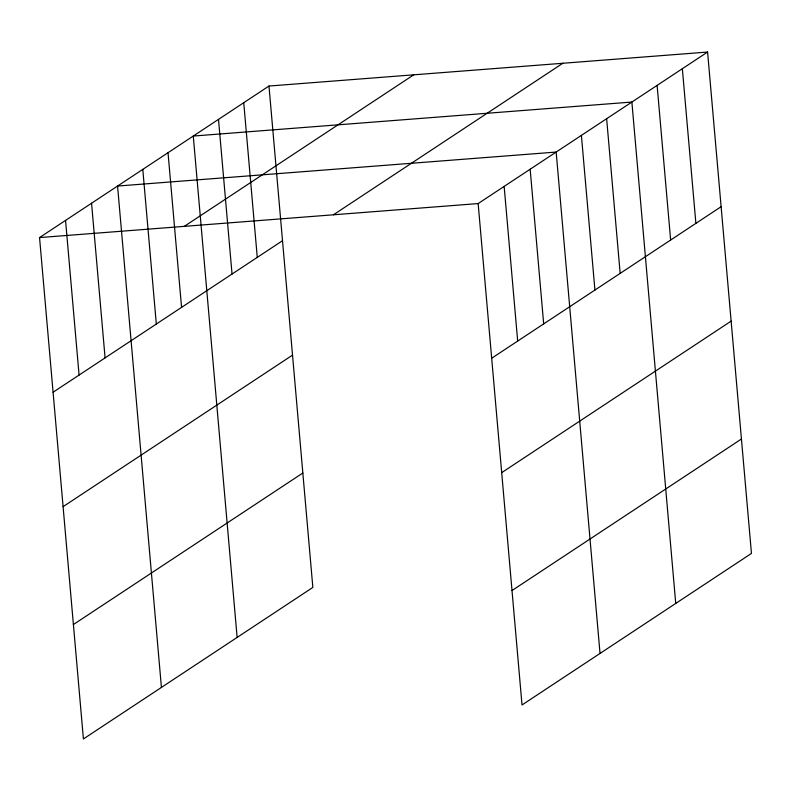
<?xml version="1.0" encoding="UTF-8"?>
<svg xmlns="http://www.w3.org/2000/svg" width="791" height="791" viewBox="0 0 791 791"><rect width="100%" height="100%" fill="white"/><g stroke="black" fill="none" stroke-linecap="round" stroke-linejoin="round"><path stroke-width="1.19" d="M268.98 86.041L312.85 587.426L83.411 738.952L39.55 237.577L268.98 86.041L707.589 52.048L751.45 553.423L522.02 704.959L478.15 203.574L707.589 52.048M184.293 226.355L413.723 74.829M53.076 392.237L282.516 240.701M333.416 214.796L562.846 63.26M63.092 506.655L292.522 355.119M73.405 624.534L302.834 473.008M491.686 358.234L721.115 206.698M501.692 472.652L731.131 321.116M512.004 590.541L741.444 439.005M39.55 237.577L478.15 203.574M682.346 68.708L695.882 223.369M657.113 85.379L670.639 240.039M675.741 603.424L631.871 102.049L193.271 136.052L237.132 637.427M606.638 118.719L620.164 273.379M581.395 135.39L594.931 290.05M600.023 653.435L556.162 152.06L117.562 186.053L161.423 687.438M530.158 169.234L543.684 323.885M504.154 186.409L517.68 341.059M243.747 102.711L257.273 257.372M218.504 119.382L232.04 274.042M168.028 152.722L181.564 307.383M142.795 169.393L156.321 324.043M91.558 203.228L105.084 357.888M65.554 220.402L79.08 375.063"/></g></svg>
